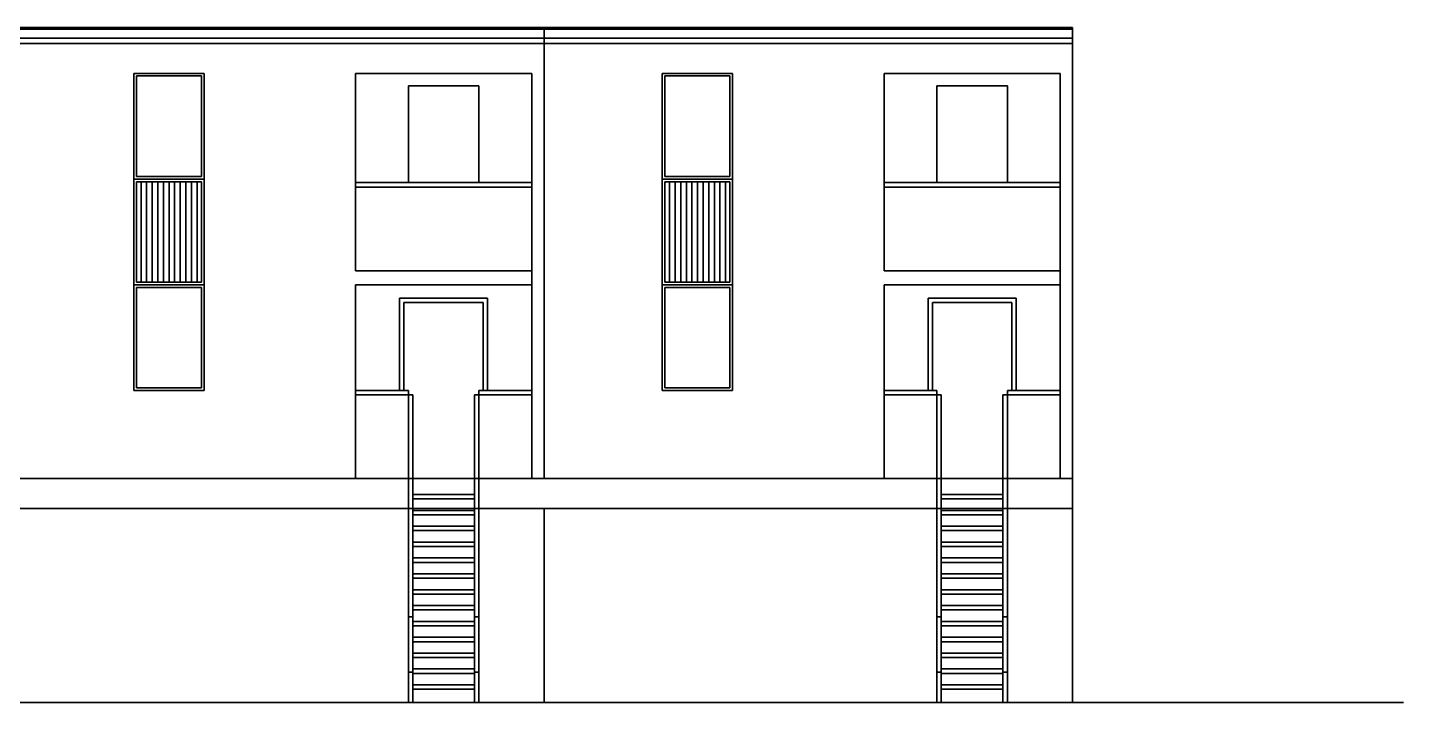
# Model space of a CAD drawing. Header units: inches. Extents: x -12916 to -2478, y -355 to 4961.
# Drawn here: x -5364 to -3802, y 958 to 1724 of the extents above; entities that cross this region are included whole.
import ezdxf

# ---------------------------------------------------------------- set-up
doc = ezdxf.new("R2010")
doc.units = ezdxf.units.IN
doc.header["$MEASUREMENT"] = 0
doc.layers.add('A-ELEV-MBE1', color=7, linetype='Continuous', lineweight=35)

msp = doc.modelspace()

# ---------------------------------------------------------------- hatches: boundary and pattern name
at = {"layer": 'A-ELEV-MBE1'}
h = msp.add_hatch(dxfattribs=at)
h.set_pattern_fill('ANSI31', color=256, scale=2, angle=45, style=0)
h.set_pattern_definition([(90, (-2060.216, 14564.1406), (-6.35, 7e-16), [])])
h.paths.add_polyline_path([(-5166.761, 1549.214), (-5210.802, 1549.214), (-5240.511, 1549.214), (-5240.511, 1435.214), (-5210.761, 1435.214), (-5166.761, 1435.214)])
h = msp.add_hatch(dxfattribs=at)
h.set_pattern_fill('ANSI31', color=256, scale=2, angle=45, style=0)
h.set_pattern_definition([(90, (-1460.216, 14564.1406), (-6.35, 7e-16), [])])
h.paths.add_polyline_path([(-4566.761, 1549.214), (-4610.802, 1549.214), (-4640.511, 1549.214), (-4640.511, 1435.214), (-4610.761, 1435.214), (-4566.761, 1435.214)])

# ---------------------------------------------------------------- linework, layer by layer
for p, q in [((-5377.761, 1724.214), (-4777.761, 1724.214)), ((-5377.761, 1722.214), (-4777.761, 1722.214)), ((-4777.761, 1706.214), (-4777.761, 1724.214)), ((-4777.761, 1724.214), (-4177.761, 1724.214)), ((-4777.761, 1706.214), (-4777.761, 1724.214)), ((-4777.761, 1722.214), (-4177.761, 1722.214)), ((-4177.761, 1724.214), (-4177.761, 958.214)), ((-5377.761, 1712.214), (-4777.761, 1712.214)), ((-5377.761, 1706.214), (-4777.761, 1706.214)), ((-4777.761, 1712.214), (-4177.761, 1712.214)), ((-4777.761, 1706.214), (-4777.761, 1212.214)), ((-4777.761, 1706.214), (-4177.761, 1706.214)), ((-4777.761, 1706.214), (-4777.761, 1212.214)), ((-5243.511, 1557.214), (-5243.511, 1672.214)), ((-5243.511, 1672.214), (-5163.761, 1672.214)), ((-5163.761, 1557.214), (-5163.761, 1672.214)), ((-4991.761, 1672.214), (-4991.761, 1448.214)), ((-4991.761, 1672.214), (-4791.761, 1672.214)), ((-4791.761, 1672.214), (-4791.761, 1212.214)), ((-4643.511, 1557.214), (-4643.511, 1672.214)), ((-4643.511, 1672.214), (-4563.761, 1672.214)), ((-4563.761, 1557.214), (-4563.761, 1672.214)), ((-4391.761, 1672.214), (-4391.761, 1448.214)), ((-4391.761, 1672.214), (-4191.761, 1672.214)), ((-4191.761, 1672.214), (-4191.761, 1212.214)), ((-5240.511, 1555.214), (-5240.511, 1669.214)), ((-5240.511, 1669.214), (-5166.761, 1669.214)), ((-5166.761, 1555.214), (-5166.761, 1669.214)), ((-4931.761, 1658.214), (-4931.761, 1548.214)), ((-4931.761, 1658.214), (-4851.761, 1658.214)), ((-4851.761, 1658.214), (-4851.761, 1548.214)), ((-4640.511, 1555.214), (-4640.511, 1669.214)), ((-4640.511, 1669.214), (-4566.761, 1669.214)), ((-4566.761, 1555.214), (-4566.761, 1669.214)), ((-4331.761, 1658.214), (-4331.761, 1548.214)), ((-4331.761, 1658.214), (-4251.761, 1658.214)), ((-4251.761, 1658.214), (-4251.761, 1548.214)), ((-5243.552, 1552.214), (-5213.802, 1552.214)), ((-5243.511, 1427.214), (-5243.511, 1557.214)), ((-5213.761, 1552.214), (-5243.511, 1552.214)), ((-5166.761, 1555.214), (-5240.511, 1555.214)), ((-5240.511, 1435.214), (-5240.511, 1549.214)), ((-5240.511, 1549.214), (-5210.802, 1549.214)), ((-5163.802, 1552.214), (-5213.802, 1552.214)), ((-5213.761, 1552.214), (-5163.761, 1552.214)), ((-5166.761, 1549.214), (-5210.802, 1549.214)), ((-5166.761, 1435.214), (-5166.761, 1549.214)), ((-5163.761, 1427.214), (-5163.761, 1557.214)), ((-4991.761, 1548.214), (-4791.761, 1548.214)), ((-4643.552, 1552.214), (-4613.802, 1552.214)), ((-4643.511, 1427.214), (-4643.511, 1557.214)), ((-4613.761, 1552.214), (-4643.511, 1552.214)), ((-4566.761, 1555.214), (-4640.511, 1555.214)), ((-4640.511, 1435.214), (-4640.511, 1549.214)), ((-4640.511, 1549.214), (-4610.802, 1549.214)), ((-4563.802, 1552.214), (-4613.802, 1552.214)), ((-4613.761, 1552.214), (-4563.761, 1552.214)), ((-4566.761, 1549.214), (-4610.802, 1549.214)), ((-4566.761, 1435.214), (-4566.761, 1549.214)), ((-4563.761, 1427.214), (-4563.761, 1557.214)), ((-4391.761, 1548.214), (-4191.761, 1548.214)), ((-4991.761, 1543.214), (-4791.761, 1543.214)), ((-4391.761, 1543.214), (-4191.761, 1543.214)), ((-4991.761, 1448.214), (-4791.761, 1448.214)), ((-4391.761, 1448.214), (-4191.761, 1448.214)), ((-5243.511, 1432.214), (-5213.761, 1432.214)), ((-5213.761, 1432.214), (-5243.511, 1432.214)), ((-5243.511, 1312.214), (-5243.511, 1427.214)), ((-5210.761, 1435.214), (-5240.511, 1435.214)), ((-5240.511, 1429.214), (-5166.761, 1429.214)), ((-5240.511, 1315.214), (-5240.511, 1429.214)), ((-5213.761, 1432.214), (-5163.761, 1432.214)), ((-5163.761, 1432.214), (-5213.761, 1432.214)), ((-5210.761, 1435.214), (-5166.761, 1435.214)), ((-5166.761, 1315.214), (-5166.761, 1429.214)), ((-5163.761, 1312.214), (-5163.761, 1427.214)), ((-4991.761, 1432.214), (-4991.761, 1212.214)), ((-4991.761, 1432.214), (-4791.761, 1432.214)), ((-4643.511, 1432.214), (-4613.761, 1432.214)), ((-4613.761, 1432.214), (-4643.511, 1432.214)), ((-4643.511, 1312.214), (-4643.511, 1427.214)), ((-4610.761, 1435.214), (-4640.511, 1435.214)), ((-4640.511, 1429.214), (-4566.761, 1429.214)), ((-4640.511, 1315.214), (-4640.511, 1429.214)), ((-4613.761, 1432.214), (-4563.761, 1432.214)), ((-4563.761, 1432.214), (-4613.761, 1432.214)), ((-4610.761, 1435.214), (-4566.761, 1435.214)), ((-4566.761, 1315.214), (-4566.761, 1429.214)), ((-4563.761, 1312.214), (-4563.761, 1427.214)), ((-4391.761, 1432.214), (-4391.761, 1212.214)), ((-4391.761, 1432.214), (-4191.761, 1432.214)), ((-4841.761, 1417.214), (-4941.761, 1417.214)), ((-4941.761, 1417.214), (-4941.761, 1312.214)), ((-4846.761, 1412.214), (-4936.761, 1412.214)), ((-4936.761, 1412.214), (-4936.761, 1312.214)), ((-4846.761, 1312.214), (-4846.761, 1412.214)), ((-4841.761, 1312.214), (-4841.761, 1416.945)), ((-4241.761, 1417.214), (-4341.761, 1417.214)), ((-4341.761, 1417.214), (-4341.761, 1312.214)), ((-4246.761, 1412.214), (-4336.761, 1412.214)), ((-4336.761, 1412.214), (-4336.761, 1312.214)), ((-4246.761, 1312.214), (-4246.761, 1412.214)), ((-4241.761, 1312.214), (-4241.761, 1416.945)), ((-5213.761, 1312.214), (-5243.511, 1312.214)), ((-5166.761, 1315.214), (-5240.511, 1315.214)), ((-5213.761, 1312.214), (-5163.761, 1312.214)), ((-4991.761, 1312.214), (-4931.761, 1312.214)), ((-4931.761, 1312.214), (-4931.761, 958.214)), ((-4851.761, 1312.214), (-4791.761, 1312.214)), ((-4851.761, 1312.214), (-4851.761, 958.214)), ((-4613.761, 1312.214), (-4643.511, 1312.214)), ((-4566.761, 1315.214), (-4640.511, 1315.214)), ((-4613.761, 1312.214), (-4563.761, 1312.214)), ((-4391.761, 1312.214), (-4331.761, 1312.214)), ((-4331.761, 1312.214), (-4331.761, 958.214)), ((-4251.761, 1312.214), (-4191.761, 1312.214)), ((-4251.761, 1312.214), (-4251.761, 958.214)), ((-4991.761, 1307.214), (-4931.761, 1307.214)), ((-4931.761, 1055.317), (-4931.761, 1307.214)), ((-4926.761, 1307.214), (-4931.761, 1307.214)), ((-4926.761, 1055.317), (-4926.761, 1307.214)), ((-4856.761, 1055.317), (-4856.761, 1307.214)), ((-4851.761, 1307.214), (-4856.761, 1307.214)), ((-4851.761, 1307.214), (-4791.761, 1307.214)), ((-4851.761, 1055.317), (-4851.761, 1307.214)), ((-4391.761, 1307.214), (-4331.761, 1307.214)), ((-4331.761, 1055.317), (-4331.761, 1307.214)), ((-4326.761, 1307.214), (-4331.761, 1307.214)), ((-4326.761, 1055.317), (-4326.761, 1307.214)), ((-4256.761, 1055.317), (-4256.761, 1307.214)), ((-4251.761, 1307.214), (-4256.761, 1307.214)), ((-4251.761, 1307.214), (-4191.761, 1307.214)), ((-4251.761, 1055.317), (-4251.761, 1307.214)), ((-5362.761, 1212.214), (-5377.761, 1212.214)), ((-4762.761, 1212.214), (-4777.761, 1212.214)), ((-4177.761, 1212.214), (-4463.761, 1212.214)), ((-4926.761, 1194.214), (-4856.761, 1194.214)), ((-4926.761, 1189.214), (-4856.761, 1189.214)), ((-4326.761, 1194.214), (-4256.761, 1194.214)), ((-4326.761, 1189.214), (-4256.761, 1189.214)), ((-5362.761, 1178.214), (-5377.761, 1178.214)), ((-5363.761, 1178.214), (-5163.761, 1178.214)), ((-5362.761, 1178.214), (-5063.761, 1178.214)), ((-5243.761, 1178.214), (-5163.761, 1178.214)), ((-5063.761, 1178.214), (-4931.761, 1178.214)), ((-5058.761, 1178.214), (-4988.761, 1178.214)), ((-5058.761, 1178.214), (-5023.261, 1178.214)), ((-4988.761, 1178.214), (-5058.761, 1178.214)), ((-5023.261, 1178.214), (-4988.761, 1178.214)), ((-4983.761, 1178.214), (-4982.761, 1178.214)), ((-4931.761, 1178.214), (-4931.761, 958.214)), ((-4926.761, 1178.214), (-4856.761, 1178.214)), ((-4856.761, 1178.214), (-4926.761, 1178.214)), ((-4926.761, 1176.214), (-4856.761, 1176.214)), ((-4851.761, 1178.214), (-4777.949, 1178.214)), ((-4777.761, 1178.214), (-4177.761, 1178.214)), ((-4777.761, 1178.214), (-4777.761, 989.214)), ((-4762.761, 1178.214), (-4777.761, 1178.214)), ((-4762.761, 1178.214), (-4463.761, 1178.214)), ((-4607.248, 1178.214), (-4680.261, 1178.214)), ((-4643.761, 1178.214), (-4563.761, 1178.214)), ((-4463.761, 1178.214), (-4331.761, 1178.214)), ((-4458.761, 1178.214), (-4388.761, 1178.214)), ((-4458.761, 1178.214), (-4423.261, 1178.214)), ((-4388.761, 1178.214), (-4458.761, 1178.214)), ((-4423.261, 1178.214), (-4388.761, 1178.214)), ((-4383.761, 1178.214), (-4382.761, 1178.214)), ((-4341.261, 1178.214), (-4311.261, 1178.214)), ((-4331.761, 1178.214), (-4331.761, 958.214)), ((-4326.761, 1178.214), (-4256.761, 1178.214)), ((-4256.761, 1178.214), (-4326.761, 1178.214)), ((-4326.761, 1176.214), (-4256.761, 1176.214)), ((-4251.761, 1178.214), (-4177.949, 1178.214)), ((-4926.761, 1171.214), (-4856.761, 1171.214)), ((-4926.761, 1158.214), (-4856.761, 1158.214)), ((-4326.761, 1171.214), (-4256.761, 1171.214)), ((-4326.761, 1158.214), (-4256.761, 1158.214)), ((-4926.761, 1153.214), (-4856.761, 1153.214)), ((-4326.761, 1153.214), (-4256.761, 1153.214)), ((-4926.761, 1140.214), (-4856.761, 1140.214)), ((-4926.761, 1135.214), (-4856.761, 1135.214)), ((-4326.761, 1140.214), (-4256.761, 1140.214)), ((-4326.761, 1135.214), (-4256.761, 1135.214)), ((-4926.761, 1122.214), (-4856.761, 1122.214)), ((-4926.761, 1117.214), (-4856.761, 1117.214)), ((-4326.761, 1122.214), (-4256.761, 1122.214)), ((-4326.761, 1117.214), (-4256.761, 1117.214)), ((-4926.761, 1104.214), (-4856.761, 1104.214)), ((-4926.761, 1099.214), (-4856.761, 1099.214)), ((-4326.761, 1104.214), (-4256.761, 1104.214)), ((-4326.761, 1099.214), (-4256.761, 1099.214)), ((-4926.761, 1086.214), (-4856.761, 1086.214)), ((-4926.761, 1081.214), (-4856.761, 1081.214)), ((-4326.761, 1086.214), (-4256.761, 1086.214)), ((-4326.761, 1081.214), (-4256.761, 1081.214)), ((-4926.761, 1068.214), (-4856.761, 1068.214)), ((-4926.761, 1063.214), (-4856.761, 1063.214)), ((-4326.761, 1068.214), (-4256.761, 1068.214)), ((-4326.761, 1063.214), (-4256.761, 1063.214)), ((-4931.761, 1059.714), (-4931.761, 958.214)), ((-4931.761, 1055.317), (-4926.761, 1055.317)), ((-4931.761, 1055.317), (-4931.761, 992.675)), ((-4926.761, 1055.317), (-4926.761, 992.675)), ((-4926.761, 1050.214), (-4856.761, 1050.214)), ((-4856.761, 1055.317), (-4856.761, 992.675)), ((-4856.761, 1055.317), (-4851.761, 1055.317)), ((-4851.761, 1055.317), (-4851.761, 992.675)), ((-4331.761, 1059.714), (-4331.761, 958.214)), ((-4331.761, 1055.317), (-4326.761, 1055.317)), ((-4331.761, 1055.317), (-4331.761, 992.675)), ((-4326.761, 1055.317), (-4326.761, 992.675)), ((-4326.761, 1050.214), (-4256.761, 1050.214)), ((-4256.761, 1055.317), (-4256.761, 992.675)), ((-4256.761, 1055.317), (-4251.761, 1055.317)), ((-4251.761, 1055.317), (-4251.761, 992.675)), ((-4926.761, 1045.214), (-4856.761, 1045.214)), ((-4926.761, 1032.214), (-4856.761, 1032.214)), ((-4777.761, 1033.582), (-4777.761, 958.214)), ((-4326.761, 1045.214), (-4256.761, 1045.214)), ((-4326.761, 1032.214), (-4256.761, 1032.214)), ((-4926.761, 1027.214), (-4856.761, 1027.214)), ((-4326.761, 1027.214), (-4256.761, 1027.214)), ((-4926.761, 1014.214), (-4856.761, 1014.214)), ((-4926.761, 1009.214), (-4856.761, 1009.214)), ((-4326.761, 1014.214), (-4256.761, 1014.214)), ((-4326.761, 1009.214), (-4256.761, 1009.214)), ((-4931.761, 992.675), (-4931.761, 958.214)), ((-4931.761, 992.675), (-4926.761, 992.675)), ((-4926.761, 996.214), (-4856.761, 996.214)), ((-4926.761, 992.675), (-4926.761, 958.214)), ((-4926.761, 991.214), (-4856.761, 991.214)), ((-4856.761, 992.675), (-4856.761, 958.214)), ((-4856.761, 992.675), (-4851.761, 992.675)), ((-4851.761, 992.675), (-4851.761, 958.214)), ((-4331.761, 992.675), (-4331.761, 958.214)), ((-4331.761, 992.675), (-4326.761, 992.675)), ((-4326.761, 996.214), (-4256.761, 996.214)), ((-4326.761, 992.675), (-4326.761, 958.214)), ((-4326.761, 991.214), (-4256.761, 991.214)), ((-4256.761, 992.675), (-4256.761, 958.214)), ((-4256.761, 992.675), (-4251.761, 992.675)), ((-4251.761, 992.675), (-4251.761, 958.214)), ((-4926.761, 978.214), (-4856.761, 978.214)), ((-4926.761, 978.214), (-4856.761, 978.214)), ((-4926.761, 973.214), (-4856.761, 973.214)), ((-4326.761, 978.214), (-4256.761, 978.214)), ((-4326.761, 978.214), (-4256.761, 978.214)), ((-4326.761, 973.214), (-4256.761, 973.214)), ((-6468.868, 958.214), (-3802.095, 958.214))]:
    msp.add_line(p, q, dxfattribs=at)
for points in [[(-5377.761, 1212.214), (-5063.761, 1212.214)], [(-5362.761, 1212.214), (-4931.761, 1212.214)], [(-5063.761, 1212.214), (-4463.761, 1212.214)], [(-4926.761, 1212.214), (-4856.761, 1212.214)], [(-4851.761, 1212.214), (-4777.761, 1212.214)], [(-4762.761, 1212.214), (-4331.761, 1212.214)], [(-4326.761, 1212.214), (-4256.761, 1212.214)], [(-4251.761, 1212.214), (-4177.761, 1212.214)], [(-4777.761, 1178.214), (-5451.761, 1178.214)], [(-4931.761, 1178.214), (-4975.901, 1178.214)], [(-4331.761, 1178.214), (-4375.901, 1178.214)]]:
    msp.add_lwpolyline(points, dxfattribs=at)

doc.saveas('drawing.dxf')
